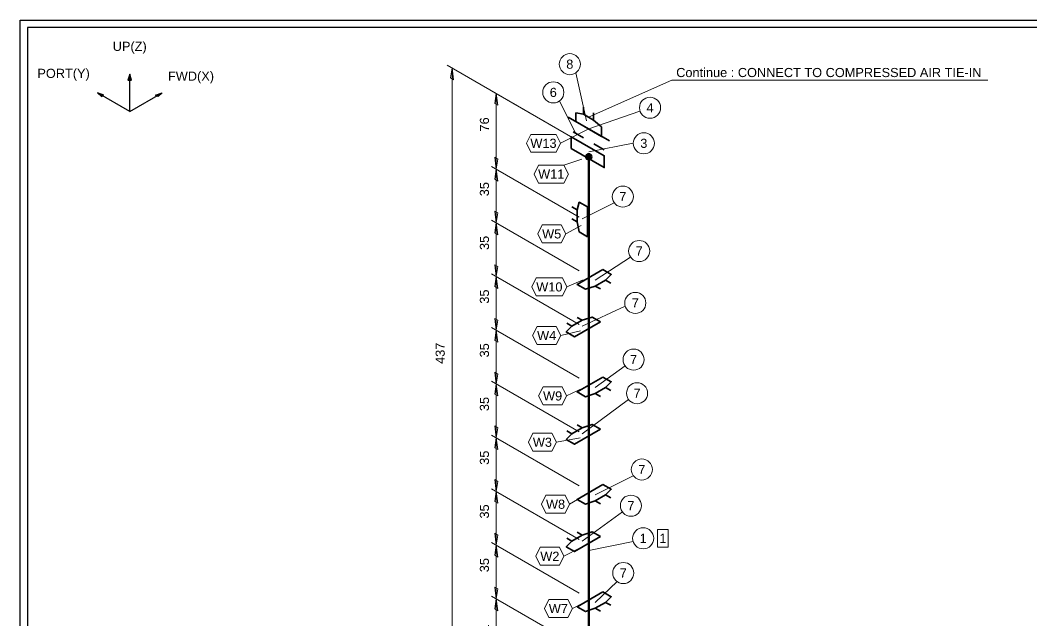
# Model space of a CAD drawing. Header units: millimetres. Extents: x 0 to 420, y 0 to 297.
# Drawn here: x 0 to 277.1, y 132.6 to 297 of the extents above; entities that cross this region are included whole.
import ezdxf
from ezdxf.enums import TextEntityAlignment as Align

# ---------------------------------------------------------------- set-up
doc = ezdxf.new("R2010")
doc.units = ezdxf.units.MM
for name, color, linetype in [('I_Coordinates', 11, 'Continuous'), ('I_CutNumbers', 10, 'Continuous'), ('I_Dimensions', 4, 'Continuous'), ('I_OtherComponents', 2, 'Continuous'), ('I_PartNumbers', 9, 'Continuous'), ('I_Pipes', 1, 'Continuous'), ('I_Tags', 8, 'Continuous'), ('SymbolsOnDrawingSheet', 1, 'Continuous')]:
    doc.layers.add(name, color=color, linetype=linetype)
doc.styles.add('Cadmatic Default Text', font='arial.ttf')

# ---------------------------------------------------------------- blocks, each defined once
blk = doc.blocks.new('CA01728894006_PRT_2_3')
at = {"layer": 'I_Pipes', "linetype": 'ByBlock', "lineweight": 50}
blk.add_line((103.75, 82.29), (103.75, 236.32), dxfattribs=at)
blk = doc.blocks.new('CA01728894006_PRT_21_3')
at = {"layer": 'I_OtherComponents', "linetype": 'ByBlock', "lineweight": 35, "flags": 128}
blk.add_lwpolyline([(98.94, 238.6), (98.94, 241.81), (107.99, 236.59), (107.99, 233.38), (98.94, 238.6)], dxfattribs=at)
at = {"layer": 'I_OtherComponents', "linetype": 'ByBlock', "lineweight": 50}
for radius in [0.75, 0.375]:
    blk.add_circle((103.75, 236.32), radius, dxfattribs=at)
blk = doc.blocks.new('CA01728894006_PRT_22_3')
at = {"layer": 'I_OtherComponents', "linetype": 'ByBlock', "lineweight": 35}
for p, q in [((102.34, 241.49), (99.51, 243.12)), ((107.99, 238.22), (105.16, 239.85))]:
    blk.add_line(p, q, dxfattribs=at)
blk = doc.blocks.new('CA01728894006_PRT_23_3')
at = {"layer": 'I_OtherComponents', "linetype": 'ByBlock', "lineweight": 35}
blk.add_line((98.09, 247.2), (109.41, 240.67), dxfattribs=at)
blk = doc.blocks.new('CA01728894006_PRT_25_3')
at = {"layer": 'I_OtherComponents', "linetype": 'ByBlock', "lineweight": 35, "flags": 128}
for points in [[(107.63, 117.2), (100.56, 113.12), (102.83, 111.81), (105.51, 112.71), (108.34, 114.34), (109.9, 115.89), (107.63, 117.2)], [(109.76, 113.53), (108.34, 114.34), (105.51, 112.71), (106.93, 111.89)]]:
    blk.add_lwpolyline(points, dxfattribs=at)
blk = doc.blocks.new('CA01728894006_PRT_26_3')
at = {"layer": 'I_OtherComponents', "linetype": 'ByBlock', "lineweight": 35, "flags": 128}
for points in [[(106.93, 132.32), (99.86, 128.24), (97.6, 129.54), (99.15, 131.1), (101.98, 132.73), (104.67, 133.63), (106.93, 132.32)], [(100.57, 133.54), (101.98, 132.73), (99.15, 131.1), (97.74, 131.91)]]:
    blk.add_lwpolyline(points, dxfattribs=at)
blk = doc.blocks.new('CA01728894006_PRT_27_3')
at = {"layer": 'I_OtherComponents', "linetype": 'ByBlock', "lineweight": 35, "flags": 128}
for points in [[(107.63, 146.61), (100.56, 142.53), (102.83, 141.23), (105.51, 142.12), (108.34, 143.76), (109.9, 145.31), (107.63, 146.61)], [(109.76, 142.94), (108.34, 143.76), (105.51, 142.12), (106.93, 141.31)]]:
    blk.add_lwpolyline(points, dxfattribs=at)
blk = doc.blocks.new('CA01728894006_PRT_28_3')
at = {"layer": 'I_OtherComponents', "linetype": 'ByBlock', "lineweight": 35, "flags": 128}
for points in [[(106.93, 161.73), (99.86, 157.64), (97.6, 158.95), (99.15, 160.5), (101.98, 162.13), (104.67, 163.03), (106.93, 161.73)], [(100.57, 162.95), (101.98, 162.13), (99.15, 160.5), (97.74, 161.32)]]:
    blk.add_lwpolyline(points, dxfattribs=at)
blk = doc.blocks.new('CA01728894006_PRT_29_3')
at = {"layer": 'I_OtherComponents', "linetype": 'ByBlock', "lineweight": 35, "flags": 128}
for points in [[(107.64, 176.02), (100.57, 171.94), (102.83, 170.63), (105.52, 171.53), (108.35, 173.16), (109.9, 174.72), (107.64, 176.02)], [(109.76, 172.35), (108.35, 173.16), (105.52, 171.53), (106.93, 170.72)]]:
    blk.add_lwpolyline(points, dxfattribs=at)
blk = doc.blocks.new('CA01728894006_PRT_30_3')
at = {"layer": 'I_OtherComponents', "linetype": 'ByBlock', "lineweight": 35, "flags": 128}
for points in [[(106.93, 191.14), (99.86, 187.06), (97.6, 188.36), (99.15, 189.91), (101.98, 191.55), (104.67, 192.44), (106.93, 191.14)], [(100.57, 192.36), (101.98, 191.55), (99.15, 189.91), (97.74, 190.73)]]:
    blk.add_lwpolyline(points, dxfattribs=at)
blk = doc.blocks.new('CA01728894006_PRT_31_3')
at = {"layer": 'I_OtherComponents', "linetype": 'ByBlock', "lineweight": 35, "flags": 128}
for points in [[(107.64, 205.43), (100.57, 201.35), (102.83, 200.04), (105.52, 200.94), (108.35, 202.58), (109.9, 204.13), (107.64, 205.43)], [(109.76, 201.76), (108.35, 202.58), (105.52, 200.94), (106.93, 200.13)]]:
    blk.add_lwpolyline(points, dxfattribs=at)
blk = doc.blocks.new('CA01728894006_PRT_32_3')
at = {"layer": 'I_OtherComponents', "linetype": 'ByBlock', "lineweight": 35, "flags": 128}
for points in [[(99.15, 219.32), (100.57, 218.5), (100.57, 221.77), (99.15, 222.59)], [(103.4, 214.42), (103.4, 222.59), (101.13, 223.89), (100.57, 221.77), (100.57, 218.5), (101.13, 215.73), (103.4, 214.42)]]:
    blk.add_lwpolyline(points, dxfattribs=at)
blk = doc.blocks.new('CA01728894006_DIM_0_3')
at = {"layer": 'I_Dimensions', "linetype": 'ByBlock', "lineweight": 0}
for p, q in [((77.12, 254.41), (101.15, 240.54)), ((78.42, 232.93), (78.42, 253.66)), ((101.15, 219.8), (77.12, 233.68))]:
    blk.add_line(p, q, dxfattribs=at)
at = {"layer": 'I_Dimensions', "linetype": 'ByBlock', "lineweight": 0, "flags": 128}
for points in [[(78.42, 253.66), (78.85, 250.41), (77.99, 250.91), (78.42, 253.66)], [(78.42, 232.93), (78.85, 235.68), (77.99, 236.18), (78.42, 232.93)]]:
    blk.add_lwpolyline(points, dxfattribs=at)
at = {"layer": 'I_Dimensions', "linetype": 'ByBlock', "lineweight": 0, "style": 'Cadmatic Default Text'}
blk.add_text('76', height=2.5, rotation=90, dxfattribs=at).set_placement((75.17, 245.17), align=Align.MIDDLE_CENTER)
blk = doc.blocks.new('CA01728894006_DIM_1_3')
at = {"layer": 'I_Dimensions', "linetype": 'ByBlock', "lineweight": 0}
for p, q in [((77.12, 233.68), (101.15, 219.8)), ((78.42, 218.22), (78.42, 232.93)), ((101.15, 205.1), (77.12, 218.97))]:
    blk.add_line(p, q, dxfattribs=at)
at = {"layer": 'I_Dimensions', "linetype": 'ByBlock', "lineweight": 0, "flags": 128}
for points in [[(78.42, 232.93), (78.85, 229.68), (77.99, 230.18), (78.42, 232.93)], [(78.42, 218.22), (78.85, 220.97), (77.99, 221.47), (78.42, 218.22)]]:
    blk.add_lwpolyline(points, dxfattribs=at)
at = {"layer": 'I_Dimensions', "linetype": 'ByBlock', "lineweight": 0, "style": 'Cadmatic Default Text'}
blk.add_text('35', height=2.5, rotation=90, dxfattribs=at).set_placement((75.17, 227.45), align=Align.MIDDLE_CENTER)
blk = doc.blocks.new('CA01728894006_DIM_2_3')
at = {"layer": 'I_Dimensions', "linetype": 'ByBlock', "lineweight": 0}
for p, q in [((77.12, 218.97), (101.15, 205.1)), ((78.42, 203.52), (78.42, 218.22)), ((101.15, 190.39), (77.12, 204.27))]:
    blk.add_line(p, q, dxfattribs=at)
at = {"layer": 'I_Dimensions', "linetype": 'ByBlock', "lineweight": 0, "flags": 128}
for points in [[(78.42, 218.22), (78.85, 214.97), (77.99, 215.47), (78.42, 218.22)], [(78.42, 203.52), (78.85, 206.27), (77.99, 206.77), (78.42, 203.52)]]:
    blk.add_lwpolyline(points, dxfattribs=at)
at = {"layer": 'I_Dimensions', "linetype": 'ByBlock', "lineweight": 0, "style": 'Cadmatic Default Text'}
blk.add_text('35', height=2.5, rotation=90, dxfattribs=at).set_placement((75.17, 212.74), align=Align.MIDDLE_CENTER)
blk = doc.blocks.new('CA01728894006_DIM_3_3')
at = {"layer": 'I_Dimensions', "linetype": 'ByBlock', "lineweight": 0}
for p, q in [((77.12, 204.27), (101.15, 190.39)), ((78.42, 188.81), (78.42, 203.52)), ((101.15, 175.69), (77.12, 189.56))]:
    blk.add_line(p, q, dxfattribs=at)
at = {"layer": 'I_Dimensions', "linetype": 'ByBlock', "lineweight": 0, "flags": 128}
for points in [[(78.42, 203.52), (78.85, 200.27), (77.99, 200.77), (78.42, 203.52)], [(78.42, 188.81), (78.85, 191.56), (77.99, 192.06), (78.42, 188.81)]]:
    blk.add_lwpolyline(points, dxfattribs=at)
at = {"layer": 'I_Dimensions', "linetype": 'ByBlock', "lineweight": 0, "style": 'Cadmatic Default Text'}
blk.add_text('35', height=2.5, rotation=90, dxfattribs=at).set_placement((75.17, 198.04), align=Align.MIDDLE_CENTER)
blk = doc.blocks.new('CA01728894006_DIM_4_3')
at = {"layer": 'I_Dimensions', "linetype": 'ByBlock', "lineweight": 0}
for p, q in [((77.12, 189.56), (101.15, 175.69)), ((78.42, 174.1), (78.42, 188.81)), ((101.15, 160.98), (77.12, 174.85))]:
    blk.add_line(p, q, dxfattribs=at)
at = {"layer": 'I_Dimensions', "linetype": 'ByBlock', "lineweight": 0, "flags": 128}
for points in [[(78.42, 188.81), (78.85, 185.56), (77.99, 186.06), (78.42, 188.81)], [(78.42, 174.1), (78.85, 176.85), (77.99, 177.35), (78.42, 174.1)]]:
    blk.add_lwpolyline(points, dxfattribs=at)
at = {"layer": 'I_Dimensions', "linetype": 'ByBlock', "lineweight": 0, "style": 'Cadmatic Default Text'}
blk.add_text('35', height=2.5, rotation=90, dxfattribs=at).set_placement((75.17, 183.33), align=Align.MIDDLE_CENTER)
blk = doc.blocks.new('CA01728894006_DIM_5_3')
at = {"layer": 'I_Dimensions', "linetype": 'ByBlock', "lineweight": 0}
for p, q in [((77.12, 174.85), (101.15, 160.98)), ((78.42, 159.4), (78.42, 174.1)), ((101.15, 146.28), (77.12, 160.15))]:
    blk.add_line(p, q, dxfattribs=at)
at = {"layer": 'I_Dimensions', "linetype": 'ByBlock', "lineweight": 0, "flags": 128}
for points in [[(78.42, 174.1), (78.85, 170.85), (77.99, 171.35), (78.42, 174.1)], [(78.42, 159.4), (78.85, 162.15), (77.99, 162.65), (78.42, 159.4)]]:
    blk.add_lwpolyline(points, dxfattribs=at)
at = {"layer": 'I_Dimensions', "linetype": 'ByBlock', "lineweight": 0, "style": 'Cadmatic Default Text'}
blk.add_text('35', height=2.5, rotation=90, dxfattribs=at).set_placement((75.17, 168.63), align=Align.MIDDLE_CENTER)
blk = doc.blocks.new('CA01728894006_DIM_6_3')
at = {"layer": 'I_Dimensions', "linetype": 'ByBlock', "lineweight": 0}
for p, q in [((77.12, 160.15), (101.15, 146.28)), ((78.42, 144.7), (78.42, 159.4)), ((101.15, 131.57), (77.12, 145.45))]:
    blk.add_line(p, q, dxfattribs=at)
at = {"layer": 'I_Dimensions', "linetype": 'ByBlock', "lineweight": 0, "flags": 128}
for points in [[(78.42, 159.4), (78.85, 156.15), (77.99, 156.65), (78.42, 159.4)], [(78.42, 144.7), (78.85, 147.45), (77.99, 147.95), (78.42, 144.7)]]:
    blk.add_lwpolyline(points, dxfattribs=at)
at = {"layer": 'I_Dimensions', "linetype": 'ByBlock', "lineweight": 0, "style": 'Cadmatic Default Text'}
blk.add_text('35', height=2.5, rotation=90, dxfattribs=at).set_placement((75.17, 153.93), align=Align.MIDDLE_CENTER)
blk = doc.blocks.new('CA01728894006_DIM_7_3')
at = {"layer": 'I_Dimensions', "linetype": 'ByBlock', "lineweight": 0}
for p, q in [((77.12, 145.45), (101.15, 131.57)), ((78.42, 129.99), (78.42, 144.7)), ((101.15, 116.87), (77.12, 130.74))]:
    blk.add_line(p, q, dxfattribs=at)
at = {"layer": 'I_Dimensions', "linetype": 'ByBlock', "lineweight": 0, "flags": 128}
for points in [[(78.42, 144.7), (78.85, 141.45), (77.99, 141.95), (78.42, 144.7)], [(78.42, 129.99), (78.85, 132.74), (77.99, 133.24), (78.42, 129.99)]]:
    blk.add_lwpolyline(points, dxfattribs=at)
at = {"layer": 'I_Dimensions', "linetype": 'ByBlock', "lineweight": 0, "style": 'Cadmatic Default Text'}
blk.add_text('35', height=2.5, rotation=90, dxfattribs=at).set_placement((75.17, 139.22), align=Align.MIDDLE_CENTER)
blk = doc.blocks.new('CA01728894006_DIM_8_3')
at = {"layer": 'I_Dimensions', "linetype": 'ByBlock', "lineweight": 0}
for p, q in [((77.12, 130.74), (101.15, 116.87)), ((78.42, 115.29), (78.42, 129.99)), ((101.15, 102.17), (77.12, 116.04))]:
    blk.add_line(p, q, dxfattribs=at)
at = {"layer": 'I_Dimensions', "linetype": 'ByBlock', "lineweight": 0, "flags": 128}
for points in [[(78.42, 129.99), (78.85, 126.74), (77.99, 127.24), (78.42, 129.99)], [(78.42, 115.29), (78.85, 118.04), (77.99, 118.54), (78.42, 115.29)]]:
    blk.add_lwpolyline(points, dxfattribs=at)
at = {"layer": 'I_Dimensions', "linetype": 'ByBlock', "lineweight": 0, "style": 'Cadmatic Default Text'}
blk.add_text('35', height=2.5, rotation=90, dxfattribs=at).set_placement((75.17, 124.52), align=Align.MIDDLE_CENTER)
blk = doc.blocks.new('CA01728894006_DIM_9_3')
at = {"layer": 'I_Dimensions', "linetype": 'ByBlock', "lineweight": 0}
for p, q in [((77.12, 116.04), (101.15, 102.17)), ((78.42, 93.65), (78.42, 115.29)), ((101.15, 80.52), (77.12, 94.4))]:
    blk.add_line(p, q, dxfattribs=at)
at = {"layer": 'I_Dimensions', "linetype": 'ByBlock', "lineweight": 0, "flags": 128}
for points in [[(78.42, 115.29), (78.85, 112.04), (77.99, 112.54), (78.42, 115.29)], [(78.42, 93.65), (78.85, 96.4), (77.99, 96.9), (78.42, 93.65)]]:
    blk.add_lwpolyline(points, dxfattribs=at)
at = {"layer": 'I_Dimensions', "linetype": 'ByBlock', "lineweight": 0, "style": 'Cadmatic Default Text'}
blk.add_text('81', height=2.5, rotation=90, dxfattribs=at).set_placement((75.17, 106.35), align=Align.MIDDLE_CENTER)
blk = doc.blocks.new('CA01728894006_DIM_11_3')
at = {"layer": 'I_Dimensions', "linetype": 'ByBlock', "lineweight": 0}
for p, q in [((65, 261.41), (101.15, 240.54)), ((66.29, 100.65), (66.29, 260.66)), ((101.15, 80.52), (65, 101.4))]:
    blk.add_line(p, q, dxfattribs=at)
at = {"layer": 'I_Dimensions', "linetype": 'ByBlock', "lineweight": 0, "flags": 128}
for points in [[(66.29, 260.66), (66.73, 257.41), (65.86, 257.91), (66.29, 260.66)], [(66.29, 100.65), (66.73, 103.4), (65.86, 103.9), (66.29, 100.65)]]:
    blk.add_lwpolyline(points, dxfattribs=at)
at = {"layer": 'I_Dimensions', "linetype": 'ByBlock', "lineweight": 0, "style": 'Cadmatic Default Text'}
blk.add_text('437', height=2.5, rotation=90, dxfattribs=at).set_placement((63.05, 182.53), align=Align.MIDDLE_CENTER)
blk = doc.blocks.new('CA01728894006_PTN_3_3')
at = {"layer": 'I_PartNumbers', "linetype": 'ByBlock', "lineweight": 0}
blk.add_line((111.5, 120.03), (105.51, 114.34), dxfattribs=at)
blk.add_circle((113.2, 122.37), 2.89, dxfattribs=at)
at = {"layer": 'I_PartNumbers', "linetype": 'ByBlock', "lineweight": 0, "style": 'Cadmatic Default Text'}
blk.add_text('7', height=2.5, dxfattribs=at).set_placement((113.2, 122.37), align=Align.MIDDLE_CENTER)
blk = doc.blocks.new('CA01728894006_PTN_4_3')
at = {"layer": 'I_PartNumbers', "linetype": 'ByBlock', "lineweight": 0}
blk.add_line((112.96, 139.09), (101.98, 131.1), dxfattribs=at)
blk.add_circle((115.3, 140.79), 2.89, dxfattribs=at)
at = {"layer": 'I_PartNumbers', "linetype": 'ByBlock', "lineweight": 0, "style": 'Cadmatic Default Text'}
blk.add_text('7', height=2.5, dxfattribs=at).set_placement((115.3, 140.79), align=Align.MIDDLE_CENTER)
blk = doc.blocks.new('CA01728894006_PTN_5_3')
at = {"layer": 'I_PartNumbers', "linetype": 'ByBlock', "lineweight": 0}
blk.add_line((115.9, 130.98), (103.75, 128.5), dxfattribs=at)
blk.add_circle((118.66, 131.87), 2.89, dxfattribs=at)
at = {"layer": 'I_PartNumbers', "linetype": 'ByBlock', "lineweight": 0, "style": 'Cadmatic Default Text'}
blk.add_text('1', height=2.5, dxfattribs=at).set_placement((118.66, 131.87), align=Align.MIDDLE_CENTER)
blk = doc.blocks.new('CA01728894006_PTN_6_3')
at = {"layer": 'I_PartNumbers', "linetype": 'ByBlock', "lineweight": 0}
blk.add_line((115.96, 149.01), (105.51, 143.76), dxfattribs=at)
blk.add_circle((118.3, 150.71), 2.89, dxfattribs=at)
at = {"layer": 'I_PartNumbers', "linetype": 'ByBlock', "lineweight": 0, "style": 'Cadmatic Default Text'}
blk.add_text('7', height=2.5, dxfattribs=at).set_placement((118.3, 150.71), align=Align.MIDDLE_CENTER)
blk = doc.blocks.new('CA01728894006_PTN_7_3')
at = {"layer": 'I_PartNumbers', "linetype": 'ByBlock', "lineweight": 0}
blk.add_line((114.65, 169.89), (101.98, 160.5), dxfattribs=at)
blk.add_circle((116.99, 171.59), 2.89, dxfattribs=at)
at = {"layer": 'I_PartNumbers', "linetype": 'ByBlock', "lineweight": 0, "style": 'Cadmatic Default Text'}
blk.add_text('7', height=2.5, dxfattribs=at).set_placement((116.99, 171.59), align=Align.MIDDLE_CENTER)
blk = doc.blocks.new('CA01728894006_PTN_8_3')
at = {"layer": 'I_PartNumbers', "linetype": 'ByBlock', "lineweight": 0}
blk.add_line((113.69, 179.1), (105.52, 173.16), dxfattribs=at)
blk.add_circle((116.03, 180.8), 2.89, dxfattribs=at)
at = {"layer": 'I_PartNumbers', "linetype": 'ByBlock', "lineweight": 0, "style": 'Cadmatic Default Text'}
blk.add_text('7', height=2.5, dxfattribs=at).set_placement((116.03, 180.8), align=Align.MIDDLE_CENTER)
blk = doc.blocks.new('CA01728894006_PTN_9_3')
at = {"layer": 'I_PartNumbers', "linetype": 'ByBlock', "lineweight": 0}
blk.add_line((115.22, 208.82), (105.52, 202.58), dxfattribs=at)
blk.add_circle((117.56, 210.52), 2.89, dxfattribs=at)
at = {"layer": 'I_PartNumbers', "linetype": 'ByBlock', "lineweight": 0, "style": 'Cadmatic Default Text'}
blk.add_text('7', height=2.5, dxfattribs=at).set_placement((117.56, 210.52), align=Align.MIDDLE_CENTER)
blk = doc.blocks.new('CA01728894006_PTN_10_3')
at = {"layer": 'I_PartNumbers', "linetype": 'ByBlock', "lineweight": 0}
blk.add_line((113.76, 195.41), (101.98, 189.91), dxfattribs=at)
blk.add_circle((116.51, 196.31), 2.89, dxfattribs=at)
at = {"layer": 'I_PartNumbers', "linetype": 'ByBlock', "lineweight": 0, "style": 'Cadmatic Default Text'}
blk.add_text('7', height=2.5, dxfattribs=at).set_placement((116.51, 196.31), align=Align.MIDDLE_CENTER)
blk = doc.blocks.new('CA01728894006_PTN_11_3')
at = {"layer": 'I_PartNumbers', "linetype": 'ByBlock', "lineweight": 0}
blk.add_line((110.74, 223.72), (101.98, 219.32), dxfattribs=at)
blk.add_circle((113.08, 225.42), 2.89, dxfattribs=at)
at = {"layer": 'I_PartNumbers', "linetype": 'ByBlock', "lineweight": 0, "style": 'Cadmatic Default Text'}
blk.add_text('7', height=2.5, dxfattribs=at).set_placement((113.08, 225.42), align=Align.MIDDLE_CENTER)
blk = doc.blocks.new('CA01728894006_PTN_12_3')
at = {"layer": 'I_PartNumbers', "linetype": 'ByBlock', "lineweight": 0}
blk.add_line((99.38, 249.51), (103.75, 240.67), dxfattribs=at)
blk.add_circle((97.68, 251.85), 2.89, dxfattribs=at)
at = {"layer": 'I_PartNumbers', "linetype": 'ByBlock', "lineweight": 0, "style": 'Cadmatic Default Text'}
blk.add_text('6', height=2.5, dxfattribs=at).set_placement((97.68, 251.85), align=Align.MIDDLE_CENTER)
blk = doc.blocks.new('CA01728894006_PTN_13_3')
at = {"layer": 'I_PartNumbers', "linetype": 'ByBlock', "lineweight": 0}
blk.add_line((117.79, 248.84), (103.75, 243.94), dxfattribs=at)
blk.add_circle((120.54, 249.74), 2.89, dxfattribs=at)
at = {"layer": 'I_PartNumbers', "linetype": 'ByBlock', "lineweight": 0, "style": 'Cadmatic Default Text'}
blk.add_text('4', height=2.5, dxfattribs=at).set_placement((120.54, 249.74), align=Align.MIDDLE_CENTER)
blk = doc.blocks.new('CA01728894006_PTN_14_3')
at = {"layer": 'I_PartNumbers', "linetype": 'ByBlock', "lineweight": 0}
blk.add_line((115.95, 240.01), (103.75, 237.68), dxfattribs=at)
blk.add_circle((118.84, 240.01), 2.89, dxfattribs=at)
at = {"layer": 'I_PartNumbers', "linetype": 'ByBlock', "lineweight": 0, "style": 'Cadmatic Default Text'}
blk.add_text('3', height=2.5, dxfattribs=at).set_placement((118.84, 240.01), align=Align.MIDDLE_CENTER)
blk = doc.blocks.new('CA01728894006_CUT_16_3')
at = {"layer": 'I_CutNumbers', "linetype": 'ByBlock', "lineweight": 0, "flags": 128}
blk.add_lwpolyline([(125.53, 129.43), (125.53, 134.32), (122.59, 134.32), (122.59, 129.43), (125.53, 129.43)], dxfattribs=at)
at = {"layer": 'I_CutNumbers', "linetype": 'ByBlock', "lineweight": 0, "style": 'Cadmatic Default Text'}
blk.add_text('1', height=2.5, dxfattribs=at).set_placement((124.06, 131.88), align=Align.MIDDLE_CENTER)
blk = doc.blocks.new('Pi_Weld_2')
at = {"layer": 'I_Tags', "linetype": 'ByBlock', "lineweight": 0, "flags": 128}
for points in [[(-2.62, 2.45), (-3.84, 0)], [(-3.84, 0), (-2.62, -2.45)], [(2.62, 2.45), (-2.62, 2.45)], [(3.84, 0), (2.62, 2.45)], [(2.62, -2.45), (3.84, 0)], [(3.84, 0), (6.89, 1.59)], [(-2.62, -2.45), (2.62, -2.45)]]:
    blk.add_lwpolyline(points, dxfattribs=at)
at = {"layer": 'I_Tags', "linetype": 'ByBlock', "lineweight": 0, "style": 'Cadmatic Default Text'}
blk.add_text('W7', height=2.5, dxfattribs=at).set_placement((0, 0), align=Align.MIDDLE_CENTER)
blk = doc.blocks.new('Pi_Weld_3')
at = {"layer": 'I_Tags', "linetype": 'ByBlock', "lineweight": 0, "flags": 128}
for points in [[(-2.62, 2.45), (-3.84, 0)], [(-3.84, 0), (-2.62, -2.45)], [(2.62, 2.45), (-2.62, 2.45)], [(3.84, 0), (2.62, 2.45)], [(2.62, -2.45), (3.84, 0)], [(3.84, 0), (8.52, 2.42)], [(-2.62, -2.45), (2.62, -2.45)]]:
    blk.add_lwpolyline(points, dxfattribs=at)
at = {"layer": 'I_Tags', "linetype": 'ByBlock', "lineweight": 0, "style": 'Cadmatic Default Text'}
blk.add_text('W2', height=2.5, dxfattribs=at).set_placement((0, 0), align=Align.MIDDLE_CENTER)
blk = doc.blocks.new('Pi_Weld_4')
at = {"layer": 'I_Tags', "linetype": 'ByBlock', "lineweight": 0, "flags": 128}
for points in [[(-2.62, 2.45), (-3.84, 0)], [(-3.84, 0), (-2.62, -2.45)], [(2.62, 2.45), (-2.62, 2.45)], [(3.84, 0), (2.62, 2.45)], [(2.62, -2.45), (3.84, 0)], [(3.84, 0), (7.73, 2.34)], [(-2.62, -2.45), (2.62, -2.45)]]:
    blk.add_lwpolyline(points, dxfattribs=at)
at = {"layer": 'I_Tags', "linetype": 'ByBlock', "lineweight": 0, "style": 'Cadmatic Default Text'}
blk.add_text('W8', height=2.5, dxfattribs=at).set_placement((0, 0), align=Align.MIDDLE_CENTER)
blk = doc.blocks.new('Pi_Weld_5')
at = {"layer": 'I_Tags', "linetype": 'ByBlock', "lineweight": 0, "flags": 128}
for points in [[(-2.62, 2.45), (-3.84, 0)], [(-3.84, 0), (-2.62, -2.45)], [(2.62, 2.45), (-2.62, 2.45)], [(3.84, 0), (2.62, 2.45)], [(2.62, -2.45), (3.84, 0)], [(3.84, 0), (10.37, 1.17)], [(-2.62, -2.45), (2.62, -2.45)]]:
    blk.add_lwpolyline(points, dxfattribs=at)
at = {"layer": 'I_Tags', "linetype": 'ByBlock', "lineweight": 0, "style": 'Cadmatic Default Text'}
blk.add_text('W3', height=2.5, dxfattribs=at).set_placement((0, 0), align=Align.MIDDLE_CENTER)
blk = doc.blocks.new('Pi_Weld_6')
at = {"layer": 'I_Tags', "linetype": 'ByBlock', "lineweight": 0, "flags": 128}
for points in [[(-2.62, 2.45), (-3.84, 0)], [(-3.84, 0), (-2.62, -2.45)], [(2.62, 2.45), (-2.62, 2.45)], [(3.84, 0), (2.62, 2.45)], [(2.62, -2.45), (3.84, 0)], [(3.84, 0), (8.46, 2.25)], [(-2.62, -2.45), (2.62, -2.45)]]:
    blk.add_lwpolyline(points, dxfattribs=at)
at = {"layer": 'I_Tags', "linetype": 'ByBlock', "lineweight": 0, "style": 'Cadmatic Default Text'}
blk.add_text('W9', height=2.5, dxfattribs=at).set_placement((0, 0), align=Align.MIDDLE_CENTER)
blk = doc.blocks.new('Pi_Weld_7')
at = {"layer": 'I_Tags', "linetype": 'ByBlock', "lineweight": 0, "flags": 128}
for points in [[(-2.62, 2.45), (-3.84, 0)], [(-3.84, 0), (-2.62, -2.45)], [(2.62, 2.45), (-2.62, 2.45)], [(3.84, 0), (2.62, 2.45)], [(2.62, -2.45), (3.84, 0)], [(3.84, 0), (9.23, 1.25)], [(-2.62, -2.45), (2.62, -2.45)]]:
    blk.add_lwpolyline(points, dxfattribs=at)
at = {"layer": 'I_Tags', "linetype": 'ByBlock', "lineweight": 0, "style": 'Cadmatic Default Text'}
blk.add_text('W4', height=2.5, dxfattribs=at).set_placement((0, 0), align=Align.MIDDLE_CENTER)
blk = doc.blocks.new('Pi_Weld_8')
at = {"layer": 'I_Tags', "linetype": 'ByBlock', "lineweight": 0, "flags": 128}
for points in [[(-3.59, 2.45), (-4.81, 0)], [(-4.81, 0), (-3.59, -2.45)], [(3.59, 2.45), (-3.59, 2.45)], [(4.81, 0), (3.59, 2.45)], [(3.59, -2.45), (4.81, 0)], [(4.81, 0), (9.3, 1.92)], [(-3.59, -2.45), (3.59, -2.45)]]:
    blk.add_lwpolyline(points, dxfattribs=at)
at = {"layer": 'I_Tags', "linetype": 'ByBlock', "lineweight": 0, "style": 'Cadmatic Default Text'}
blk.add_text('W10', height=2.5, dxfattribs=at).set_placement((0, 0), align=Align.MIDDLE_CENTER)
blk = doc.blocks.new('Pi_Weld_9')
at = {"layer": 'I_Tags', "linetype": 'ByBlock', "lineweight": 0, "flags": 128}
for points in [[(-2.62, 2.45), (-3.84, 0)], [(-3.84, 0), (-2.62, -2.45)], [(2.62, 2.45), (-2.62, 2.45)], [(3.84, 0), (2.62, 2.45)], [(2.62, -2.45), (3.84, 0)], [(3.84, 0), (8.04, 2.32)], [(-2.62, -2.45), (2.62, -2.45)]]:
    blk.add_lwpolyline(points, dxfattribs=at)
at = {"layer": 'I_Tags', "linetype": 'ByBlock', "lineweight": 0, "style": 'Cadmatic Default Text'}
blk.add_text('W5', height=2.5, dxfattribs=at).set_placement((0, 0), align=Align.MIDDLE_CENTER)
blk = doc.blocks.new('Pi_Weld_10')
at = {"layer": 'I_Tags', "linetype": 'ByBlock', "lineweight": 0, "flags": 128}
for points in [[(3.46, 2.45), (8.37, 4.09)], [(-3.46, 2.45), (-4.69, 0)], [(-4.69, 0), (-3.46, -2.45)], [(3.46, 2.45), (-3.46, 2.45)], [(4.69, 0), (3.46, 2.45)], [(3.46, -2.45), (4.69, 0)], [(-3.46, -2.45), (3.46, -2.45)]]:
    blk.add_lwpolyline(points, dxfattribs=at)
at = {"layer": 'I_Tags', "linetype": 'ByBlock', "lineweight": 0, "style": 'Cadmatic Default Text'}
blk.add_text('W11', height=2.5, dxfattribs=at).set_placement((0, 0), align=Align.MIDDLE_CENTER)

msp = doc.modelspace()

# ---------------------------------------------------------------- linework, layer by layer
at = {"layer": 'I_Coordinates', "linetype": 'ByBlock', "lineweight": 0}
for p, q in [((178.51, 280.64), (155.68, 270.49)), ((265.1, 280.64), (178.51, 280.64))]:
    msp.add_line(p, q, dxfattribs=at)
at = {"layer": 'I_OtherComponents', "linetype": 'ByBlock', "lineweight": 35}
for p, q in [((152.21, 269.28), (152.21, 271.68)), ((152.21, 271.68), (154.3, 271.29)), ((154.3, 271.29), (154.3, 273.24)), ((157.07, 269.69), (157.07, 271.64)), ((159.29, 265.2), (152.21, 269.28)), ((154.3, 271.29), (157.07, 269.69)), ((157.07, 269.69), (159.29, 267.78)), ((159.29, 267.78), (159.29, 265.2))]:
    msp.add_line(p, q, dxfattribs=at)
at = {"layer": 'I_PartNumbers', "linetype": 'ByBlock', "lineweight": 0}
msp.add_line((152.26, 282.64), (155.18, 269.43), dxfattribs=at)
msp.add_circle((150.56, 284.98), 2.89, dxfattribs=at)
at = {"layer": 'I_Tags', "linetype": 'ByBlock', "lineweight": 0, "flags": 128}
for points in [[(155.75, 267.24), (148.01, 263.37)], [(139.89, 265.76), (138.67, 263.31)], [(138.67, 263.31), (139.89, 260.86)], [(146.81, 265.76), (139.89, 265.76)], [(148.04, 263.31), (146.81, 265.76)], [(146.81, 260.86), (148.04, 263.31)], [(139.89, 260.86), (146.81, 260.86)]]:
    msp.add_lwpolyline(points, dxfattribs=at)
at = {"layer": 'SymbolsOnDrawingSheet', "linetype": 'ByBlock', "lineweight": -3, "flags": 128}
for points in [[(0, 297), (420, 297), (420, 0), (0, 0), (0, 297)], [(418.01, 295.01), (2, 295.01)], [(2, 295.01), (2, 2)]]:
    msp.add_lwpolyline(points, dxfattribs=at)
at = {"layer": 'SymbolsOnDrawingSheet', "linetype": 'ByBlock', "lineweight": 25, "flags": 128}
for points in [[(30.5, 280.57), (30, 282.21), (29.5, 280.57), (30.5, 280.57)], [(30, 272), (30, 282.21)], [(22.93, 276.49), (21.16, 277.1), (22.22, 276.08), (22.93, 276.49)], [(30, 272), (21.16, 277.1)], [(30, 272), (38.84, 277.1)], [(37.07, 276.49), (38.84, 277.1), (37.78, 276.08), (37.07, 276.49)]]:
    msp.add_lwpolyline(points, dxfattribs=at)

# ---------------------------------------------------------------- block references
at = {"layer": 'I_CutNumbers', "lineweight": 0}
msp.add_blockref('CA01728894006_CUT_16_3', (52, 23.3), dxfattribs=at)
at = {"layer": 'I_Dimensions', "lineweight": 0}
for name in ['CA01728894006_DIM_11_3', 'CA01728894006_DIM_0_3', 'CA01728894006_DIM_1_3', 'CA01728894006_DIM_2_3', 'CA01728894006_DIM_3_3', 'CA01728894006_DIM_4_3', 'CA01728894006_DIM_5_3', 'CA01728894006_DIM_6_3', 'CA01728894006_DIM_7_3', 'CA01728894006_DIM_8_3', 'CA01728894006_DIM_9_3']:
    msp.add_blockref(name, (52, 23.3), dxfattribs=at)
at = {"layer": 'I_OtherComponents', "lineweight": 35}
for name in ['CA01728894006_PRT_23_3', 'CA01728894006_PRT_22_3', 'CA01728894006_PRT_21_3', 'CA01728894006_PRT_32_3', 'CA01728894006_PRT_31_3', 'CA01728894006_PRT_30_3', 'CA01728894006_PRT_29_3', 'CA01728894006_PRT_28_3', 'CA01728894006_PRT_27_3', 'CA01728894006_PRT_26_3', 'CA01728894006_PRT_25_3']:
    msp.add_blockref(name, (52, 23.3), dxfattribs=at)
at = {"layer": 'I_PartNumbers', "lineweight": 0}
for name, p in [('CA01728894006_PTN_12_3', (48.36, 25.4)), ('CA01728894006_PTN_13_3', (52, 23.3)), ('CA01728894006_PTN_14_3', (52, 23.3)), ('CA01728894006_PTN_11_3', (52, 23.3)), ('CA01728894006_PTN_9_3', (52, 23.3)), ('CA01728894006_PTN_10_3', (52, 23.3)), ('CA01728894006_PTN_8_3', (52, 23.3)), ('CA01728894006_PTN_7_3', (52, 23.3)), ('CA01728894006_PTN_6_3', (52, 23.3)), ('CA01728894006_PTN_4_3', (52, 23.3)), ('CA01728894006_PTN_5_3', (52, 23.3)), ('CA01728894006_PTN_3_3', (52, 23.3))]:
    msp.add_blockref(name, p, dxfattribs=at)
at = {"layer": 'I_Pipes', "lineweight": 50}
msp.add_blockref('CA01728894006_PRT_2_3', (52, 23.3), dxfattribs=at)
at = {"layer": 'I_Tags'}
for name, p in [('Pi_Weld_10', (145.48, 254.89)), ('Pi_Weld_9', (145.6, 238.51)), ('Pi_Weld_8', (144.96, 223.99)), ('Pi_Weld_7', (144.22, 210.69)), ('Pi_Weld_6', (145.85, 194.15)), ('Pi_Weld_5', (143.06, 181.47)), ('Pi_Weld_4', (146.66, 164.5)), ('Pi_Weld_3', (145.1, 150.25)), ('Pi_Weld_2', (147.43, 135.94))]:
    msp.add_blockref(name, p, dxfattribs=at)

# ---------------------------------------------------------------- texts
at = {"layer": 'I_Coordinates', "linetype": 'ByBlock', "lineweight": 0, "style": 'Cadmatic Default Text'}
msp.add_text('Continue : CONNECT TO COMPRESSED AIR TIE-IN', height=2.5, dxfattribs=at).set_placement((179.71, 283.94), align=Align.TOP_LEFT)
at = {"layer": 'I_PartNumbers', "linetype": 'ByBlock', "lineweight": 0, "style": 'Cadmatic Default Text'}
msp.add_text('8', height=2.5, dxfattribs=at).set_placement((150.56, 284.98), align=Align.MIDDLE_CENTER)
at = {"layer": 'I_Tags', "linetype": 'ByBlock', "lineweight": 0, "style": 'Cadmatic Default Text'}
msp.add_text('W13', height=2.5, dxfattribs=at).set_placement((143.35, 263.31), align=Align.MIDDLE_CENTER)
at = {"layer": 'SymbolsOnDrawingSheet', "linetype": 'ByBlock', "lineweight": 25, "style": 'Cadmatic Default Text'}
for s, p in [('UP(Z)', (30, 289.86)), ('PORT(Y)', (11.88, 282.46)), ('FWD(X)', (46.79, 281.7))]:
    msp.add_text(s, height=2.5, dxfattribs=at).set_placement(p, align=Align.MIDDLE_CENTER)

doc.saveas('drawing.dxf')
